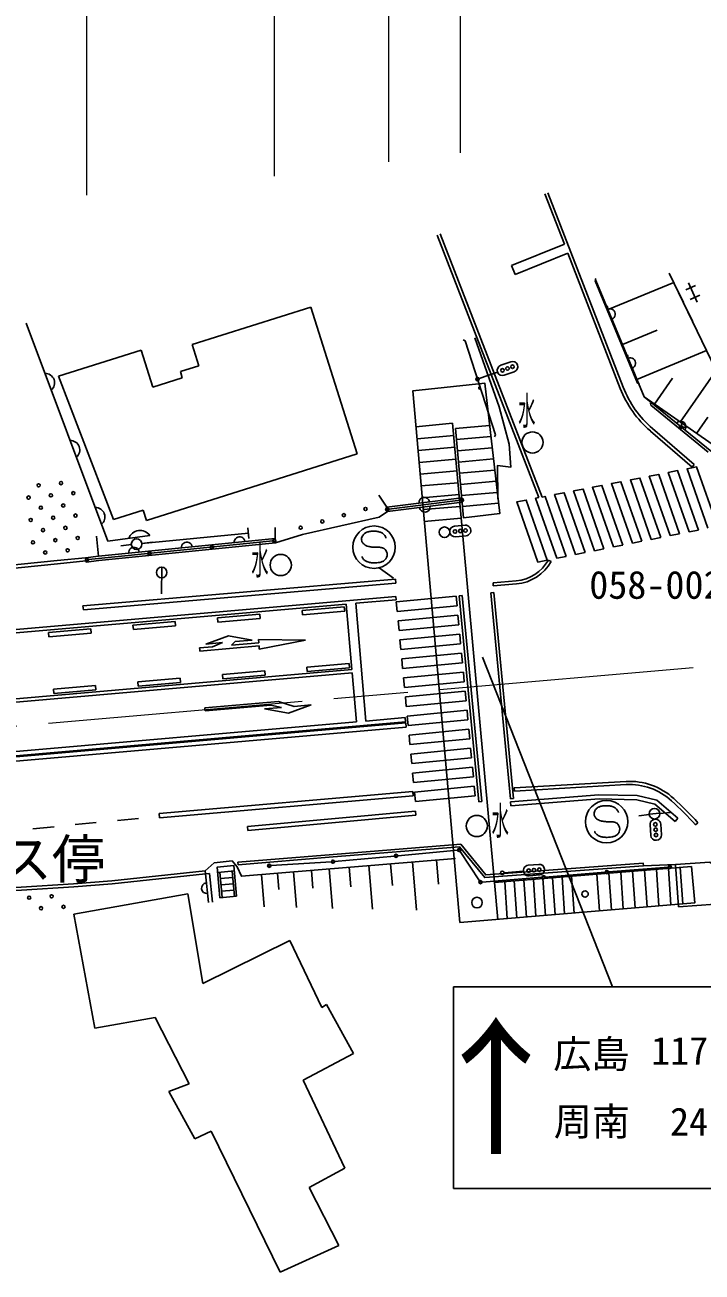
# Model space of a CAD drawing. Units: millimetres, scale not verified. Extents: x 40000 to 680000, y 20000 to 380000.
# Drawn here: x 293458 to 325380, y 238403 to 297182 of the extents above; entities that cross this region are included whole.
import ezdxf
from ezdxf.enums import TextEntityAlignment as Align

# ---------------------------------------------------------------- set-up
doc = ezdxf.new("R2010")
doc.units = ezdxf.units.MM
doc.header["$LTSCALE"] = 1000
doc.linetypes.add('CHAIN', pattern=[18.5, 12, -1.5, 3.5, -1.5])
doc.linetypes.add('DASHED', pattern=[7.5, 6, -1.5])
for name, color, linetype, lineweight in [('M-BGD', 7, 'Continuous', 25), ('M-BGD-EXST', 7, 'Continuous', 25), ('M-BMK', 2, 'CHAIN', 13), ('M-BMK-SRVR', 3, 'Continuous', 25), ('M-STR-HTXT', 7, 'Continuous', 13), ('M-STR-STRC', 7, 'Continuous', 25)]:
    doc.layers.add(name, color=color, linetype=linetype, lineweight=lineweight)
doc.styles.add('ＭＳ ゴシック', font='')
doc.styles.get('ＭＳ ゴシック').set_extended_font_data('MS Gothic')

msp = doc.modelspace()

# ---------------------------------------------------------------- linework, layer by layer
at = {"layer": 'M-BGD'}
for p, q in [((320338, 285126), (320379, 285224)), ((322333, 280303), (320338, 285126)), ((324069, 284999), (323835, 285486)), ((320948, 283763), (324047, 285045)), ((324503, 284099), (324286, 284549)), ((324620, 284704), (325077, 284907)), ((325153, 284120), (324747, 285034)), ((324823, 284247), (325280, 284450)), ((306935, 283878), (301347, 282114)), ((309117, 276967), (306935, 283878)), ((324938, 283198), (324721, 283648)), ((293510, 283127), (297362, 272858)), ((321627, 282119), (323271, 282799)), ((314118, 282340), (314212, 282291)), ((314212, 282291), (315638, 277868)), ((295038, 280625), (298940, 281857)), ((298940, 281857), (299490, 280116)), ((301347, 282114), (301660, 281122)), ((322307, 280476), (325594, 281836)), ((300785, 280845), (301660, 281122)), ((297634, 273865), (295038, 280625)), ((300878, 280554), (299490, 280116)), ((300878, 280554), (300785, 280845)), ((323133, 279314), (323980, 280531)), ((324350, 278467), (326045, 280901)), ((322431, 280262), (322333, 280303)), ((322962, 279255), (322951, 279361)), ((325667, 277048), (322962, 279255)), ((325117, 277933), (325651, 278700)), ((311892, 278236), (313622, 278407)), ((313754, 278164), (315367, 278311)), ((311942, 277680), (313675, 277833)), ((313802, 277636), (315427, 277785)), ((315638, 277868), (315590, 277773)), ((309117, 276967), (299186, 273833)), ((311991, 277123), (313726, 277276)), ((313851, 277109), (315487, 277258)), ((312040, 276566), (313777, 276720)), ((313899, 276581), (315547, 276732)), ((312089, 276009), (313828, 276163)), ((313947, 276054), (315607, 276205)), ((313995, 275526), (315667, 275679)), ((312139, 275452), (313879, 275606)), ((314044, 274999), (315727, 275153)), ((310525, 274450), (310138, 275016)), ((310612, 274360), (313988, 274781)), ((312188, 274896), (313930, 275050)), ((314091, 274483), (315786, 274638)), ((297634, 273865), (299036, 274307)), ((299186, 273833), (299036, 274307)), ((312237, 274339), (313981, 274493)), ((312287, 273782), (314031, 273936)), ((303968, 273480), (304017, 272982)), ((305259, 273499), (305250, 272975)), ((296926, 272147), (296833, 273080)), ((305250, 272975), (296926, 272147)), ((297362, 272858), (299346, 273117)), ((305143, 272861), (302347, 272579)), ((299252, 272268), (296456, 271986)), ((302198, 272564), (299401, 272283)), ((296195, 269810), (310920, 271064)), ((310920, 271064), (310937, 270865)), ((310937, 270865), (296212, 269610)), ((296195, 269810), (296212, 269610)), ((316347, 260573), (320521, 260900)), ((316347, 260573), (316365, 260374)), ((320527, 260700), (316365, 260374)), ((320521, 260900), (322325, 260857)), ((322300, 260657), (320527, 260700)), ((323159, 260463), (322300, 260657)), ((322325, 260857), (323252, 260647)), ((324115, 259642), (323159, 260463)), ((323252, 260647), (324245, 259794)), ((303952, 259409), (311868, 260133)), ((311887, 259934), (303970, 259210)), ((311868, 260133), (311887, 259934)), ((303970, 259210), (303952, 259409)), ((324115, 259642), (324245, 259794)), ((313855, 258286), (311030, 258026)), ((314894, 256841), (313971, 258231)), ((307906, 257740), (305050, 257558)), ((310880, 258012), (308055, 257751)), ((308737, 257481), (308815, 256552)), ((309667, 257559), (309838, 255503)), ((310695, 257645), (310780, 256617)), ((311723, 257731), (311912, 255457)), ((312859, 257826), (312954, 256689)), ((323791, 257485), (320964, 257259)), ((324351, 257474), (324471, 255757)), ((302162, 257189), (301964, 257168)), ((301964, 257168), (302107, 255820)), ((302162, 257189), (302306, 255841)), ((303331, 257309), (302546, 257239)), ((302645, 257248), (302752, 256053)), ((303258, 257001), (302672, 256949)), ((303232, 257300), (303338, 256105)), ((304606, 257136), (304733, 255616)), ((305366, 257200), (305429, 256439)), ((306126, 257263), (306267, 255582)), ((306967, 257333), (307037, 256493)), ((307807, 257404), (307963, 255544)), ((317838, 257010), (315011, 256785)), ((316978, 256876), (317099, 255137)), ((317428, 256913), (317549, 255175)), ((317878, 256949), (317999, 255213)), ((320814, 257248), (317987, 257022)), ((318328, 256986), (318449, 255251)), ((318779, 257022), (318899, 255288)), ((319229, 257059), (319349, 255326)), ((320425, 257156), (320545, 255427)), ((320986, 257201), (321106, 255474)), ((321547, 257247), (321667, 255521)), ((322108, 257292), (322228, 255569)), ((322669, 257338), (322788, 255616)), ((323230, 257383), (323349, 255663)), ((323791, 257429), (323910, 255710)), ((303285, 256703), (302699, 256651)), ((303311, 256404), (302725, 256352)), ((315749, 255023), (315602, 256764)), ((316078, 256803), (316199, 255061)), ((316528, 256839), (316649, 255099)), ((301138, 256223), (295771, 255265)), ((301851, 251996), (301138, 256223)), ((296754, 249899), (295771, 255265)), ((305945, 254024), (301851, 251996)), ((307459, 250878), (305945, 254024)), ((307681, 251008), (307459, 250878)), ((308942, 248698), (307681, 251008)), ((299599, 250400), (296754, 249899)), ((299599, 250400), (301205, 247276)), ((306571, 247443), (308942, 248698)), ((301205, 247276), (300240, 246914)), ((300240, 246914), (301471, 244680)), ((308534, 243294), (306571, 247443)), ((302232, 245047), (301471, 244680)), ((305498, 238403), (302232, 245047)), ((308534, 243294), (306858, 242396)), ((306858, 242396), (308259, 239652)), ((308259, 239652), (305498, 238403))]:
    msp.add_line(p, q, dxfattribs=at)
at = {"layer": 'M-BGD', "linetype": 'DASHED'}
msp.add_line((298971, 272737), (303993, 273231), dxfattribs=at)
at = {"layer": 'M-BGD'}
for points in [[(327393, 286274), (328930, 282625), (328696, 282486), (329655, 280885), (326692, 279558), (323835, 285486)], [(327741, 277001), (326096, 276852), (322648, 279652), (320377, 285142)], [(320377, 285142), (322648, 279652), (326416, 277029), (327709, 277106)], [(314667, 282438), (315816, 279177), (316282, 277431), (316364, 276337), (315741, 276421), (315758, 274852)], [(313960, 254873), (311742, 279934), (315141, 280291), (315842, 274149), (314140, 273944), (313754, 278164)], [(322648, 279652), (326416, 277029), (327695, 277105), (327709, 277106), (329475, 277247)], [(313622, 278407), (315602, 256764), (324890, 257518)], [(314054, 274890), (310525, 274450), (310550, 274252), (314072, 274690)], [(310550, 274252), (310156, 273979), (306542, 273165), (305274, 272776)], [(296926, 272147), (296315, 272067), (294971, 271940), (290633, 271495), (285956, 271023), (279711, 270404), (274914, 269908), (268867, 269360), (264880, 269020), (264242, 268981), (264251, 268831), (264891, 268871), (268880, 269210), (274928, 269759), (279726, 270254), (285971, 270874), (290649, 271346), (294986, 271790), (296329, 271918), (296340, 271869), (296949, 271948), (305274, 272776), (305250, 272975)], [(301949, 257307), (302375, 257684), (303226, 257781), (303468, 257496)], [(313754, 257900), (303662, 257057), (303468, 257496)], [(324890, 257518), (325032, 255804), (313960, 254873)], [(328709, 253173), (327284, 255737), (326858, 255802), (326294, 257295), (325749, 257728), (324130, 257614)], [(324130, 257614), (324270, 255621), (326858, 255802)], [(262862, 254849), (271403, 255275), (276595, 255551), (282597, 255871), (286719, 256077), (293291, 256396), (295762, 256567), (297565, 256700), (301964, 257168), (301949, 257307), (297553, 256839), (295752, 256707), (293283, 256536), (286712, 256216), (282586, 256071), (276585, 255751), (271396, 255414), (262855, 254989), (256068, 254665), (250199, 254356), (241214, 254090), (232211, 253857), (230123, 253943), (230104, 253691)]]:
    msp.add_lwpolyline(points, dxfattribs=at)
for points in [[(303512, 257602), (303502, 257721), (307983, 258090), (314001, 258566), (315186, 257118), (322605, 257675), (322614, 257555), (324130, 257614), (322614, 257555), (315132, 256994), (313948, 258442), (307993, 257971)], [(303437, 256114), (302652, 256044), (302524, 257488), (303309, 257558)]]:
    msp.add_lwpolyline(points, close=True, dxfattribs=at)
for centre, radius in [((294104, 275485), 75), ((295159, 275589), 75), ((295739, 275113), 75), ((293628, 274906), 75), ((294207, 274430), 75), ((294683, 275009), 75), ((295263, 274534), 75), ((314063, 274790), 75), ((314063, 274790), 60), ((314063, 274790), 50), ((293731, 273850), 75), ((294787, 273954), 75), ((295843, 274058), 75), ((308494, 274076), 75), ((309513, 274370), 75), ((310537, 274351), 75), ((310537, 274351), 60), ((310537, 274351), 50), ((294311, 273374), 75), ((295367, 273478), 75), ((306456, 273487), 75), ((307475, 273781), 75), ((293835, 272795), 75), ((294891, 272898), 75), ((295946, 273002), 75), ((305218, 272868), 75), ((305218, 272868), 60), ((305218, 272868), 50), ((294415, 272319), 75), ((295470, 272422), 75), ((299327, 272275), 75), ((299327, 272275), 60), ((299327, 272275), 50), ((302272, 272572), 75), ((302272, 272572), 60), ((302272, 272572), 50), ((296381, 271979), 75), ((296381, 271979), 60), ((296381, 271979), 50), ((310955, 258019), 75), ((310955, 258019), 60), ((310955, 258019), 50), ((313929, 258293), 75), ((313929, 258293), 60), ((313929, 258293), 50), ((304976, 257553), 75), ((304976, 257553), 60), ((304976, 257553), 50), ((307981, 257744), 75), ((307981, 257744), 60), ((307981, 257744), 50), ((323865, 257491), 75), ((323865, 257491), 60), ((323865, 257491), 50), ((317912, 257016), 75), ((317912, 257016), 60), ((317912, 257016), 50), ((320889, 257254), 75), ((320889, 257254), 60), ((320889, 257254), 50), ((314936, 256779), 75), ((314936, 256779), 60), ((314936, 256779), 50), ((319865, 256221), 150), ((293656, 256048), 75), ((294715, 256112), 75), ((314769, 255817), 250), ((294218, 255551), 75), ((295276, 255615), 75)]:
    msp.add_circle(centre, radius, dxfattribs=at)
for centre, radius, start, end in [((320858, 283870), 75, 292.47254, 112.47254), ((320858, 283870), 60, 292.47254, 112.47254), ((320858, 283870), 50, 292.47254, 112.47254), ((321035, 283552), 250, 292.47254, 112.47254), ((321813, 281560), 75, 292.47254, 112.47254), ((321813, 281560), 60, 292.47254, 112.47254), ((321813, 281560), 50, 292.47254, 112.47254), ((321991, 281242), 250, 292.47254, 112.47254), ((294410, 280311), 447, 309.7265, 91.39902), ((314925, 280079), 75, 107.86367, 287.86367), ((314925, 280079), 60, 107.86367, 287.86367), ((314925, 280079), 50, 107.86367, 287.86367), ((324372, 278252), 250, 320.92192, 140.92192), ((324315, 278151), 75, 320.78564, 140.78564), ((324315, 278151), 60, 320.78564, 140.78564), ((324315, 278151), 50, 320.78564, 140.78564), ((324532, 278340), 125, 145.16016, 325.16016), ((295595, 277151), 447, 309.7265, 91.39902), ((312289, 274670), 250, 7.09497, 187.09497), ((312311, 274471), 250, 187.09497, 7.09497), ((296781, 273991), 447, 309.7265, 91.39902), ((298884, 272787), 567, 35.51441, 159.36658), ((301088, 272561), 250, 5.68019, 185.68019), ((303576, 272808), 250, 5.68019, 185.68019), ((298600, 272313), 250, 5.68019, 185.68019), ((302035, 256494), 250, 96.07472, 276.07472)]:
    msp.add_arc(centre, radius, start, end, dxfattribs=at)
at = {"layer": 'M-BGD-EXST'}
for p, q in [((315888, 281141), (316359, 281308)), ((315736, 280821), (314873, 280514)), ((316527, 280837), (316056, 280669)), ((313711, 273559), (314209, 273603)), ((298971, 272741), (299467, 272800)), ((314253, 273105), (313755, 273061)), ((298474, 272687), (297976, 272637)), ((299906, 271627), (299895, 270377)), ((310156, 271596), (310834, 271102)), ((322888, 259972), (322393, 259907)), ((323385, 260025), (322887, 259986)), ((323386, 260022), (323884, 260057)), ((322963, 258987), (322932, 259486)), ((323431, 259517), (323462, 259018)), ((317187, 257574), (317685, 257616)), ((316959, 257303), (316046, 257225)), ((317728, 257118), (317229, 257075))]:
    msp.add_line(p, q, dxfattribs=at)
for points in [[(309649, 272603), (309674, 272598), (309700, 272593), (309725, 272589), (309750, 272584), (309776, 272580), (309801, 272576), (309827, 272573), (309852, 272570), (309878, 272568), (309903, 272567), (309924, 272566), (309945, 272566), (309967, 272566), (309988, 272566), (310009, 272566), (310030, 272566), (310051, 272567), (310072, 272567), (310093, 272567), (310115, 272567), (310126, 272566), (310138, 272566), (310150, 272565), (310161, 272564), (310173, 272564), (310185, 272562), (310196, 272561), (310208, 272560), (310220, 272558), (310231, 272556), (310245, 272554), (310259, 272551), (310273, 272548), (310286, 272544), (310300, 272540), (310312, 272536), (310324, 272532), (310336, 272527), (310347, 272522), (310359, 272517), (310371, 272511), (310388, 272502), (310404, 272492), (310424, 272475), (310440, 272459)], [(309398, 272026), (309383, 272049), (309370, 272072), (309359, 272097), (309356, 272111), (309353, 272124)], [(320611, 259666), (320637, 259661), (320662, 259657), (320687, 259652), (320713, 259648), (320738, 259644), (320764, 259640), (320789, 259637), (320815, 259634), (320840, 259632), (320866, 259630), (320887, 259629), (320908, 259629), (320929, 259629), (320950, 259629), (320971, 259630), (320992, 259630), (321014, 259630), (321035, 259630), (321056, 259630), (321077, 259630), (321089, 259630), (321100, 259629), (321112, 259629), (321124, 259628), (321136, 259627), (321147, 259626), (321159, 259625), (321170, 259623), (321182, 259622), (321194, 259620), (321208, 259617), (321221, 259615), (321235, 259612), (321249, 259608), (321262, 259604), (321274, 259600), (321286, 259596), (321298, 259591), (321310, 259586), (321321, 259581), (321333, 259575), (321350, 259566), (321366, 259555), (321387, 259539), (321403, 259523)], [(320361, 259089), (320346, 259112), (320332, 259136), (320322, 259160), (320318, 259174), (320315, 259187)]]:
    msp.add_lwpolyline(points, dxfattribs=at)
for centre, radius in [((315972, 280905), 83.3), ((316207, 280989), 83.3), ((316443, 281073), 83.3), ((314794, 280486), 83.3), ((317386, 277504), 500), ((309915, 272567), 1000), ((313237, 273272), 250), ((313733, 273310), 83.3), ((313982, 273332), 83.3), ((314231, 273354), 83.3), ((298722, 272712), 250), ((305519, 271726), 500), ((299904, 271377), 250), ((320878, 259630), 1000), ((314761, 259428), 500), ((323136, 260005), 250), ((323181, 259501), 83.3), ((323197, 259252), 83.3), ((323212, 259002), 83.3), ((315963, 257218), 83.3), ((317208, 257324), 83.3), ((317457, 257346), 83.3), ((317706, 257367), 83.3)]:
    msp.add_circle(centre, radius, dxfattribs=at)
for centre, radius, start, end in [((315972, 280905), 250, 109.57696, 289.57696), ((316443, 281073), 250, 289.57696, 109.57696), ((313733, 273310), 250, 95.07365, 275.07365), ((314231, 273354), 250, 275.07365, 95.07365), ((309624, 272946), 298, 172.36814, 193.72008), ((309616, 272939), 290, 150.0708, 170.82171), ((309624, 272946), 298, 193.7824, 222.17001), ((309789, 272837), 491, 135.15085, 149.93667), ((309733, 273046), 445, 222.25697, 242.81644), ((309691, 272943), 347, 114.63796, 136.08554), ((309792, 272721), 591, 100.05395, 114.52623), ((309881, 272228), 1092, 90.54544, 100.1869), ((309900, 272064), 1257, 82.47698, 91.3279), ((309974, 272606), 709, 69.27414, 82.6429), ((310077, 272878), 419, 50.33996, 69.2792), ((310083, 272896), 401, 40.39427, 49.36849), ((310003, 272805), 521, 31.07407, 42.21432), ((310288, 272978), 188, 15.48494, 31.07407), ((310370, 273005), 101, 353.24514, 12.74605), ((309825, 273228), 650, 242.95506, 254.28289), ((310189, 272220), 346, 0.82024, 42.03911), ((310187, 272213), 349, 338.2637, 2.05452), ((309752, 272302), 449, 217.94831, 228.20445), ((309760, 272322), 470, 229.12381, 248.26742), ((309855, 272563), 728, 248.31346, 261.14941), ((309930, 273055), 1226, 261.2217, 270.98278), ((309948, 273101), 1272, 270.15164, 279.41634), ((310038, 272551), 715, 279.49367, 291.46503), ((310143, 272285), 428, 291.45807, 309.06252), ((310195, 272217), 344, 309.52638, 337.1503), ((320587, 260009), 298, 172.36814, 193.72008), ((320578, 260002), 290, 150.0708, 170.82171), ((320586, 260009), 298, 193.7824, 222.17001), ((320751, 259901), 491, 135.15085, 149.93667), ((320695, 260109), 445, 222.25697, 242.81644), ((320653, 260007), 347, 114.63796, 136.08554), ((320754, 259784), 591, 100.05395, 114.52623), ((320844, 259292), 1092, 90.54544, 100.1869), ((320863, 259127), 1257, 82.47698, 91.3279), ((320937, 259670), 709, 69.27414, 82.6429), ((321039, 259941), 419, 50.33996, 69.2792), ((321046, 259960), 401, 40.39427, 49.36849), ((320965, 259869), 521, 31.07407, 42.21432), ((321251, 260041), 188, 15.48494, 31.07407), ((321333, 260069), 101, 353.24514, 12.74605), ((320787, 260292), 650, 242.95506, 254.28289), ((321152, 259284), 346, 0.82024, 42.03911), ((321149, 259276), 349, 338.2637, 2.05452), ((323181, 259501), 250, 3.51605, 183.51605), ((320715, 259365), 449, 217.94831, 228.20445), ((320723, 259386), 470, 229.12381, 248.26742), ((320818, 259626), 728, 248.31346, 261.14941), ((320893, 260118), 1226, 261.2217, 270.98278), ((320911, 260164), 1272, 270.15164, 279.41634), ((321001, 259615), 715, 279.49367, 291.46503), ((321106, 259348), 428, 291.45807, 309.06252), ((321157, 259280), 344, 309.52638, 337.1503), ((323212, 259002), 250, 183.51605, 3.51605), ((317208, 257324), 250, 94.87256, 274.87256), ((317706, 257367), 250, 274.87256, 94.87256)]:
    msp.add_arc(centre, radius, start, end, dxfattribs=at)
at = {"layer": 'M-BMK'}
msp.add_line((276139, 262678), (361568, 270062), dxfattribs=at)
at = {"layer": 'M-STR-HTXT'}
for p, q in [((296381, 289167), (296381, 302917)), ((305218, 290057), (305218, 302917)), ((310612, 290728), (310612, 299824)), ((313988, 291148), (313988, 299824))]:
    msp.add_line(p, q, dxfattribs=at)
at = {"layer": 'M-STR-STRC'}
for p, q in [((318890, 286847), (317971, 289218)), ((321663, 280108), (318110, 289272)), ((312893, 287278), (317686, 274902)), ((313033, 287332), (317836, 274931)), ((316403, 285842), (318890, 286847)), ((319053, 286427), (316572, 285425)), ((321523, 280054), (319053, 286427)), ((316403, 285842), (316572, 285425)), ((324912, 276347), (322942, 278044)), ((325010, 276461), (323040, 278158)), ((324912, 276347), (325010, 276461)), ((325214, 273377), (324768, 273289)), ((322539, 272844), (322094, 272756)), ((323431, 273022), (322985, 272933)), ((324322, 273200), (323877, 273111)), ((319865, 272311), (319419, 272223)), ((320756, 272489), (320311, 272400)), ((321648, 272667), (321202, 272578)), ((318082, 271956), (317636, 271867)), ((318264, 271890), (318133, 271963)), ((318973, 272134), (318528, 272045)), ((316620, 270985), (315526, 270890)), ((315570, 270429), (315420, 270415)), ((315420, 270415), (316347, 260706)), ((315539, 270741), (315526, 270890)), ((316633, 270835), (315539, 270741)), ((316497, 260720), (315570, 270429)), ((283684, 267872), (310941, 270241)), ((308603, 269887), (283697, 267722)), ((308603, 269887), (308872, 266798)), ((310955, 270091), (309052, 269926)), ((309534, 264372), (309052, 269926)), ((310955, 270091), (310941, 270241)), ((313786, 270256), (310966, 269987)), ((311009, 269539), (310966, 269987)), ((313829, 269808), (311009, 269539)), ((313786, 270256), (313829, 269808)), ((313927, 270272), (314077, 270287)), ((314854, 260564), (313927, 270272)), ((314077, 270287), (315003, 260578)), ((302537, 269234), (304530, 269407)), ((302554, 269035), (302537, 269234)), ((304530, 269407), (304547, 269208)), ((306522, 269580), (308515, 269753)), ((306539, 269381), (306522, 269580)), ((308532, 269554), (306539, 269381)), ((308515, 269753), (308532, 269554)), ((313872, 269360), (311052, 269091)), ((313872, 269360), (313915, 268912)), ((294567, 268541), (296560, 268714)), ((296560, 268714), (296577, 268515)), ((298552, 268888), (300545, 269061)), ((298569, 268688), (298552, 268888)), ((300562, 268861), (298569, 268688)), ((300545, 269061), (300562, 268861)), ((304547, 269208), (302554, 269035)), ((311094, 268643), (311052, 269091)), ((313915, 268912), (311094, 268643)), ((294584, 268342), (294567, 268541)), ((296577, 268515), (294584, 268342)), ((301979, 267998), (303049, 268393)), ((302776, 268068), (301979, 267998)), ((302296, 267876), (302776, 268068)), ((303049, 268393), (304170, 268189)), ((303373, 268120), (303200, 267954)), ((303200, 267954), (304482, 268066)), ((304170, 268189), (303373, 268120)), ((304482, 268066), (304469, 268215)), ((304469, 268215), (306681, 268181)), ((306681, 268181), (304508, 267767)), ((313957, 268464), (311137, 268195)), ((311180, 267747), (311137, 268195)), ((313957, 268464), (314000, 268016)), ((301693, 267823), (302296, 267876)), ((301699, 267748), (301693, 267823)), ((301706, 267674), (301699, 267748)), ((304495, 267916), (301706, 267674)), ((304508, 267767), (304495, 267916)), ((314000, 268016), (311180, 267747)), ((314043, 267568), (311223, 267299)), ((314043, 267568), (314086, 267120)), ((306753, 266915), (308745, 267089)), ((306770, 266716), (306753, 266915)), ((308763, 266889), (306770, 266716)), ((308745, 267089), (308763, 266889)), ((311265, 266851), (311223, 267299)), ((314086, 267120), (311265, 266851)), ((315025, 267380), (321165, 251844)), ((283966, 264634), (308872, 266798)), ((308885, 266649), (283979, 264484)), ((298783, 266223), (300775, 266396)), ((300775, 266396), (300793, 266197)), ((302768, 266569), (304760, 266742)), ((302785, 266370), (302768, 266569)), ((304778, 266543), (302785, 266370)), ((304760, 266742), (304778, 266543)), ((308885, 266649), (309086, 264333)), ((314128, 266672), (311308, 266403)), ((311351, 265955), (311308, 266403)), ((314128, 266672), (314171, 266224)), ((296790, 266049), (294798, 265876)), ((294798, 265876), (294815, 265677)), ((294815, 265677), (296808, 265850)), ((296808, 265850), (296790, 266049)), ((298800, 266023), (298783, 266223)), ((300793, 266197), (298800, 266023)), ((314171, 266224), (311351, 265955)), ((314214, 265776), (311394, 265507)), ((314214, 265776), (314257, 265328)), ((305413, 265302), (301940, 265000)), ((301953, 264850), (305047, 265119)), ((305047, 265119), (305553, 265013)), ((306151, 265065), (305413, 265302)), ((305878, 264740), (306948, 265134)), ((306948, 265134), (306151, 265065)), ((311436, 265059), (311394, 265507)), ((314257, 265328), (311436, 265059)), ((301940, 265000), (301953, 264850)), ((305553, 265013), (304756, 264943)), ((304756, 264943), (305878, 264740)), ((309534, 264372), (311387, 264533)), ((311387, 264533), (311404, 264333)), ((314299, 264880), (311479, 264611)), ((311522, 264163), (311479, 264611)), ((314299, 264880), (314342, 264432)), ((278331, 261660), (309086, 264333)), ((311404, 264333), (278348, 261460)), ((278353, 261411), (311411, 264284)), ((311428, 264085), (278370, 261211)), ((311411, 264284), (311428, 264085)), ((314342, 264432), (311522, 264163)), ((314385, 263984), (311565, 263715)), ((314385, 263984), (314428, 263536)), ((311607, 263267), (311565, 263715)), ((314428, 263536), (311607, 263267)), ((314471, 263088), (311650, 262819)), ((311693, 262371), (311650, 262819)), ((314471, 263088), (314513, 262641)), ((314513, 262641), (311693, 262371)), ((314556, 262193), (311736, 261923)), ((314556, 262193), (314599, 261745)), ((311779, 261475), (311736, 261923)), ((314599, 261745), (311779, 261475)), ((299791, 260012), (311740, 261050)), ((311740, 261050), (311757, 260851)), ((314642, 261297), (311821, 261027)), ((311864, 260579), (311821, 261027)), ((314642, 261297), (314684, 260849)), ((321795, 261525), (316524, 261226)), ((316533, 261076), (316524, 261226)), ((321803, 261376), (316533, 261076)), ((311757, 260851), (299809, 259812)), ((314684, 260849), (311864, 260579)), ((315003, 260578), (314854, 260564)), ((316347, 260706), (316497, 260720)), ((299809, 259812), (299791, 260012)), ((294830, 259393), (293835, 259295)), ((296821, 259588), (295825, 259490)), ((298811, 259783), (297816, 259685)), ((325186, 259581), (325075, 259479)), ((313665, 251844), (328665, 251844)), ((313665, 251844), (313665, 242344)), ((328665, 242344), (313665, 242344))]:
    msp.add_line(p, q, dxfattribs=at)
for points in [[(326105, 273555), (325123, 276355), (324676, 276268), (325660, 273466)], [(323431, 273022), (322447, 275826), (322000, 275739), (322985, 272933)], [(324322, 273200), (323340, 275999), (322893, 275913), (323877, 273111)], [(325214, 273377), (324230, 276181), (323783, 276095), (324768, 273289)], [(319865, 272311), (318875, 275133), (318428, 275046), (319419, 272223)], [(320756, 272489), (319768, 275306), (319321, 275220), (320311, 272400)], [(321648, 272667), (320661, 275480), (320214, 275393), (321202, 272578)], [(322539, 272844), (321554, 275653), (321107, 275566), (322094, 272756)], [(318082, 271956), (317089, 274786), (316642, 274700), (317636, 271867)], [(317686, 274902), (317535, 274873), (318528, 272045)], [(318973, 272134), (317982, 274960), (317836, 274931)]]:
    msp.add_lwpolyline(points, dxfattribs=at)
for centre, radius, start, end in [((326255, 281889), 5075, 201.19098, 229.2485), ((326255, 281889), 4925, 201.19098, 229.2485), ((316453, 272903), 1925, 274.96745, 330.78521), ((316453, 272903), 2075, 274.96745, 330.78521), ((321969, 258455), 3075, 47.49421, 93.25046), ((321969, 258455), 2925, 47.49421, 93.25046), ((311834, 247397), 17925, 42.37964, 47.49421), ((311834, 247397), 18075, 42.37964, 47.49421)]:
    msp.add_arc(centre, radius, start, end, dxfattribs=at)

# ---------------------------------------------------------------- texts
at = {"layer": 'M-BGD-EXST', "style": 'ＭＳ ゴシック', "width": 0.45}
for p in [(316714, 277942), (304130, 270884), (315461, 258616)]:
    msp.add_text('水', height=1320, dxfattribs=at).set_placement(p, align=Align.BOTTOM_LEFT)
at = {"layer": 'M-BMK-SRVR', "style": 'ＭＳ ゴシック'}
msp.add_text('058-002-00-2', height=1320, dxfattribs=at).set_placement((320062, 269740), align=Align.BOTTOM_LEFT)
at = {"layer": 'M-STR-STRC', "style": 'ＭＳ ゴシック'}
msp.add_text('牟礼バス停', height=1833, dxfattribs=at).set_placement((284729, 256407), align=Align.BOTTOM_LEFT)
for s, height, p in [('↑', 5132, (315665, 247094)), ('広島', 1320, (320165, 248677)), ('周南', 1320, (320186, 245496)), ('24km', 1320, (325665, 245496))]:
    msp.add_text(s, height=height, dxfattribs=at).set_placement(p, align=Align.MIDDLE_CENTER)
msp.add_text('117km', height=1320, dxfattribs=at).set_placement((327465, 247777), align=Align.BOTTOM_RIGHT)

doc.saveas('drawing.dxf')
